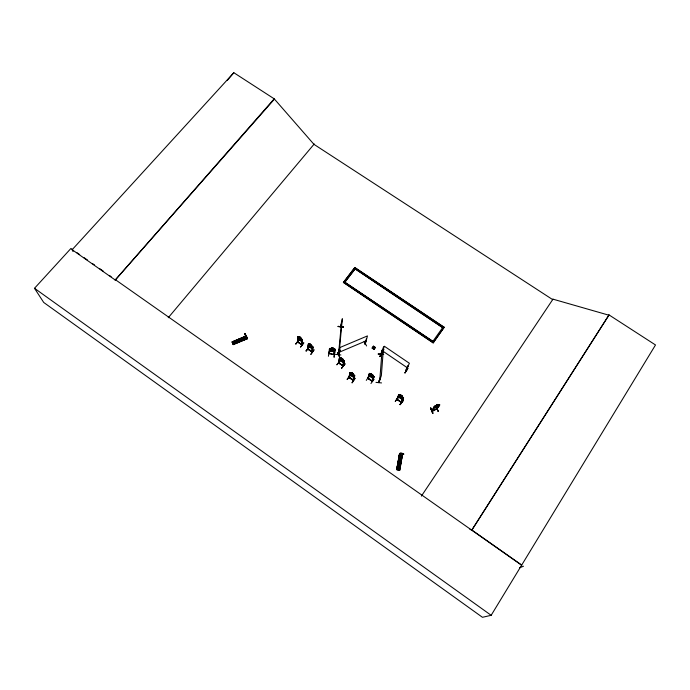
<?xml version="1.0" encoding="UTF-8"?>
<svg xmlns="http://www.w3.org/2000/svg" width="690" height="690" viewBox="0 0 690 690"><rect width="100%" height="100%" fill="white"/><g stroke="black" fill="none" stroke-linecap="round" stroke-linejoin="round"><path stroke-width="1.03" d="M378.206 353.996L383.718 354.306M399.381 464.154L398.751 463.24M365.346 343.43L364.829 344.008L365.596 340.834M298.986 339.635L295.958 343.93M297.545 342.059L297.985 336.513L302.487 339.618L302.03 345.095L297.545 341.817L297.994 342.128M301.866 341.524L298.33 339.161L297.985 336.513M298.123 342.119L302.142 344.948L298.158 341.981M298.39 337.255L297.864 337.125L298.39 337.255L297.916 342.292M374.058 348.648L374.239 346.518L373.092 347.07L372.85 347.967L373.549 348.64L374.739 348.002L374.282 346.587L374.739 348.002M299.219 339.808L295.725 343.862M299.538 336.72L299.46 338.73L300.857 339.696L300.987 337.746L299.538 336.72L300.961 338.419M299.831 337.048L300.728 337.669M303.755 342.835L300.461 347.148L303.781 342.939M343.473 327.12L338.005 326.56M380.207 378.249C381.113 376.619 377.611 384.097 378.957 382.174M382.363 350.149L382.588 349.683L380.811 354.902M381.553 382.924L375.99 382.389M302.039 339.773L302.453 340.058L302.039 339.773L301.608 344.836M378.198 354.056L380.966 354.048M380.44 377.784L378.681 382.415M380.837 354.255L380.811 354.841L383.554 346.76L381.363 375.576L378.87 382.648L378.965 381.898M380.811 354.617L381.096 354.168L381.035 354.815M379.802 379.983L381.975 351.546M340.886 354.971L335.375 354.332M343.465 327.181L338.022 326.353L343.482 327.051M406.289 370.366C404.788 371.763 408.031 367.347 408.057 366.2M244.726 333.719C245.131 332.157 246.847 337.807 246.002 338.419M309.241 346.708L305.972 350.951L309.465 346.768M338.272 354.66L338.971 349.433M338.298 354.013L338.29 354.436M340.877 326.844L340.558 327.457L340.826 326.922M341.559 321.868L340.584 327.474L340.67 326.715M246.192 336.358L246.106 338.376L244.829 333.667M307.921 348.752L312.372 351.986L307.809 349.149L308.396 344.155L308.361 349.244L308.81 344.439M338.764 351.805L341.386 323.903M401.002 401.968L402.977 397.94L403.409 398.234L401.451 402.468M309.482 346.777L306.222 351.124M397.423 399.208L396.793 399.294L401.416 402.477L403.555 397.854L399.527 394.853L400.545 395.646M310.043 343.982L309.862 345.897L311.259 346.863L311.371 345.75L309.965 344.784M310.284 344.258L311.19 344.879M434.381 406.807L434.778 406.453L431.983 410.766L437.055 408.558M432.613 410.429L434.778 406.453M311.354 345.604L310 343.93L311.449 345.569M310.983 354.41L313.993 349.89M308.43 343.793L308.947 343.939L308.378 343.749L307.783 349.106L312.234 352.167L312.88 347.251L312.354 347.113L311.82 351.917M311.88 351.935L312.466 346.966M312.251 351.995L308.421 349.071M373.514 376.68L373.937 376.964L373.514 376.68L371.927 381.139L372.531 381.078L372.359 381.501L374.049 376.568L370.013 373.635L372.755 374.774L372.548 375.369L373.592 376.085M312.673 348.424L312.88 346.794L308.965 343.862M312.372 352.012L312.932 346.82L312.475 346.277M368.426 378.284L368.27 378.689L368.124 378.042M348.89 377.257L350.158 372.471L354.712 375.688L354.306 375.11M349.433 377.378L349.002 377.111M342.689 365.605L343.163 366.088L344.293 360.93L340.308 357.955M343.31 365.778L338.635 362.785L343.111 366.054L344.241 360.896M338.747 362.63C339.549 365.329 337.539 356.859 340.325 357.989M338.98 363.276L343.172 365.933M333.443 348.243L331.614 347.898L333.443 348.243C332.916 349.589 336.789 348.459 334.788 350.891M333.736 354.16L333.856 354.125M334.572 349.796L335.099 349.692L334.572 349.796L333.736 354.522L334.598 349.614M334.202 357.161L334.693 351.909M334.857 350.848L334.141 351.374L334.797 350.839M333.986 357.127L334.728 351.814M329.225 350.969L328.406 356.273M329.639 348.476L331.511 348.493L330.622 348.579L330.441 349.683L332.977 350.555L333.969 350.227L334.158 349.123L333.279 348.786M329.923 350.684C341.119 351.245 326.931 352.935 329.647 348.424L328.863 353.547M330.113 349.114L329.639 348.855L330.113 349.114L329.277 353.892L330.139 348.933M330.32 348.372L335.133 349.33M331.666 347.933L331.355 349.821L333.054 350.089L333.244 348.985L330.846 348.692L331.89 349.554L330.57 350.063L332.235 349.735L333.744 350.529L332.649 349.666L333.926 349.192L332.313 349.476L331.476 348.812M331.959 348.079L333.063 348.243M343.404 282.477L354.85 267.513L444.188 327.25L433.139 342.87L343.404 282.477L354.85 267.513M344.008 281.701L433.717 342.059M333.27 348.847L333.382 348.191M397.474 467.673L399.57 454.218L396.569 469.58M400.002 454.546L397.449 469.769L399.812 454.563M397.854 467.751L399.993 455.65M400.321 453.744L400.304 453.856A1.941 0.449 10.7 0 1 400.64 453.278A1.941 0.449 10.7 0 1 403.322 453.839A1.941 0.449 10.7 0 1 402.977 454.417L401.658 455.909L399.786 455.512L400.321 453.744A1.941 0.449 10.7 0 1 400.666 453.158A1.941 0.449 10.7 0 1 403.348 453.718A1.941 0.449 10.7 0 1 403.003 454.305L401.684 455.788L398.846 470.045M401.106 455.115L401.123 455.227M399.027 469.036L401.287 455.9M401.718 454.891L399.225 470.114M396.5 469.562L399.777 470.235L402.391 454.814L399.372 470.149L400.122 465.077M400.597 463.085L402.166 454.762M335.142 349.269L334.271 354.634L328.845 353.409L334.21 354.617M399.786 454.27L396.897 469.649L399.243 454.451M396.741 469.588L399.57 454.218M340.774 327.491L342.335 318.728L339.687 347.001L338.212 354.712L338.281 354.194M339.73 357.42L337.401 352.512L339.782 357.325M338.738 355.074L339.954 349.994L338.531 354.927L339.126 354.522M339.161 354.902L338.574 354.729L340.144 347.432L367.451 335.918L365.424 343.594M339.195 354.738L339.782 350.908M339.782 357.834L338.687 363.035M340.092 358.507L339.566 358.377L340.092 358.507L338.997 363.251M341.455 358.11L341.084 359.947L342.499 360.922L342.939 359.102L341.412 358.05L341.291 358.628M341.697 358.377L342.602 359.007M341.662 368.089L345.06 364.027M342.714 365.847L343.793 361.051L344.207 361.344L343.793 361.051M378.646 382.148L380.242 377.758M347.061 379.336L350.27 375.006M350.166 372.565L348.899 377.482L353.444 380.587L349.459 377.404M349.131 377.128L353.539 380.224M349.847 373.98L350.201 372.514M350.511 373.187L349.977 373.048L350.511 373.187L349.312 377.74L348.907 377.335M353.435 380.397L349.511 377.464M351.736 373.333L351.874 372.781L353.409 373.842L353.228 374.437M352.15 373.1L353.073 373.738M353.349 373.825L352.901 375.576L351.477 374.592L351.84 372.833L353.409 373.842M246.477 337.091L246.235 336.522L246.684 336.729M352.159 382.864L355.126 378.258L351.969 382.717M353.013 380.319L354.229 375.748L354.651 376.041L354.229 375.748M353.315 380.57L354.695 375.61L353.366 380.595M364.139 341.3L366.597 345.966M237.843 340.662L238.205 340.144M366.183 339.135L366.554 338.773L364.941 343.982M364.794 343.818L365.295 343.447M373.549 348.64L374.239 346.734L374.498 348.416M366.287 380.38L369.348 375.774L372.885 378.284M370.047 373.583L369.452 373.402L367.917 378.422M369.495 373.445L367.83 378.362L372.324 381.449M368.296 378.646L369.78 374.109L369.254 373.98L369.78 374.109M436.606 409.067L437.149 408.782M436.589 408.73L436.994 408.549M432.052 410.334C432.026 414.129 444.351 402.166 437.934 404.858M432.466 410.576L435.312 405.962L436.27 405.478M371.263 373.773L370.711 375.524L372.134 376.498L372.721 374.817M371.487 374.04L372.41 374.67M370.953 383.511L374.127 379.284M382.243 353.168C387.892 344.267 373.333 365.847 383.261 351.693M382.398 349.666L380.846 354.315M373.488 378.034L374.049 376.568M382.467 353.228L383.787 349.451C381.803 349.218 382.45 355.014 380.164 356.057M382.156 352.806L384.339 346.233L409.377 363.259L406.056 370.668M373.092 347.07L374.17 346.484L374.739 347.527M407.747 365.76L405.867 370.254M407.73 368.477L404.961 372.962L407.799 368.417M398.423 396.888L395.318 401.304M396.802 399.269L398.898 394.654L399.545 394.887M401.011 402.201L396.853 399.32L398.898 394.654M397.311 399.622L399.208 395.344L398.665 395.206L399.208 395.344M400.812 395.085L400.071 396.716L401.511 397.707L402.322 396.095L400.769 395.034L400.502 395.594L399.726 395.232L399.294 396.181L399.889 397.121L402.287 398.242L402.727 397.293L402.029 396.586L403.555 397.854M401.028 395.344L401.96 395.991M400.01 404.538L403.314 400.347L400.2 404.763M401.157 402.003L401.563 402.279M402.839 399.217L403.469 397.88M403.098 400.105L399.95 404.599L403.314 400.364M345.785 282.891L432.897 341.309M433.139 342.87L444.188 327.25M442.652 327.612L432.828 341.455M373.109 348.39L374.014 346.518M238.956 341.067L239.068 340.584M402.391 454.814L399.726 470.226M398.009 462.533L400.83 463.128M430.758 408.101L432.725 413.327L430.871 408.006M397.733 464.068L400.554 464.663M397.207 466.975L400.036 467.57M439.504 404.495L435.114 405.893L433.613 407.6L438.728 405.729L437.865 406.41M434.459 406.272L433.924 407.928M431.931 410.541L434.476 406.332M72.692 249.668L70.949 248.443L34.5 288.299L43.712 302.453L482.457 617.3L491.159 615.308L655.5 344.966L609.037 314.925L471.77 530.179L469.856 529.204M436.296 405.539L436.598 405.047M436.805 404.97L437.839 404.59M436.451 408.894L439.409 404.754L437.184 408.721M436.529 409.067L439.487 404.935M436.33 407.065L438.159 411.335L436.382 406.979M471.77 530.179L609.037 314.925M399.795 463.982L399.251 462.921M73.054 251.565L72.139 249.72L233.815 72.7L274.197 98.817L313.941 144.331L552.673 299.615L552.906 299.141L608.804 315.166M421.383 496.119L552.966 299.184L552.673 299.615M407.773 368.391L404.952 372.954M402.977 397.94L403.409 398.234M402.891 399.26L402.184 399.338M398.259 396.077L398.604 396.948L402.21 399.381L398.561 396.94M402.322 396.095L400.735 395.077M383.787 349.451L383.261 349.321M373.54 378.068L372.859 378.232M369.452 373.402L370.064 373.618M368.96 374.92L369.357 375.826M373.411 346.13L372.108 348.071L374.178 349.356M353.72 377.361L354.367 377.102L353.72 377.361L350.149 374.903L349.796 373.946L350.192 374.903L353.72 377.266M374.17 349.373L375.481 347.432L373.402 346.147M347.312 379.517L350.442 375.119M344.258 360.974L343.853 360.387M343.344 362.742L343.965 362.448L343.31 362.699M344.836 363.768L341.619 368.167L344.879 363.897M339.834 360.258L343.379 362.69M342.904 359.145L341.378 358.101M339.394 359.378L339.834 360.309L339.48 359.361M310.741 354.246L314.002 349.899M308.266 345.311L308.723 346.311C308.956 347.45 313.829 348.735 312.165 348.683M309.905 344.577L309.215 344.267L309.81 346.38L312.009 347.38L312.13 346.277L311.397 345.552M308.723 346.259L312.234 348.683M302.332 341.291L301.789 341.524M297.856 338.204L298.365 339.118M299.46 337.384L298.787 337.074L299.434 339.221L301.608 340.213L301.685 339.075L300.944 338.359M295.915 343.991L299.21 339.696M298.037 342.162L297.588 341.869M298.494 336.711L297.951 336.565M168.248 317.728L314.261 143.943M372.85 347.967L373.98 346.656L372.85 347.484M274.197 99.403L115.083 280.218L274.197 98.817M227.346 80.342L233.815 72.7M398.82 463.128L399.269 462.886M430.784 408.092L433.053 413.155M245.079 336.427L232.09 341.921L246.045 336.194M373.531 346.837L374.084 346.475M246.313 337.091L245.769 336.97M238.844 341.127L237.878 340.912M302.315 341.205L301.832 341.481L298.399 339.118M432.44 410.628L432.535 410.214M430.551 408.178L432.759 413.31M338.592 354.91L339.118 354.755M340.041 350.166L339.497 350.192M339.221 352.228L366.114 340.86M232.237 342.231L246.02 336.056L247.313 338.807M246.416 336.384L246.813 337.66L246.416 336.384L232.435 342.671M233.393 342.335L245.45 337.22M246.761 337.117L246.684 337.712M233.065 343.991L247.003 338.083L233.134 344.163M233.004 343.87L247.175 338.229L234.057 343.749M247.296 338.781L233.341 344.603M519.587 567.801L523.486 566.24M436.692 408.92L432.044 410.602M438.159 411.335L436.598 406.962M435.14 405.953L437.771 405.065L437.21 405.979L435.614 406.565C435.019 405.539 439.142 403.452 437.874 404.901L438.624 404.745C438.581 406.367 432.32 408.152 436.313 406.125L435.571 405.953L438.435 404.909L437.02 405.858L437.805 406.013L434.76 406.876M437.926 406.462L433.665 407.574M238.214 340.187L238.835 340.248M367.994 378.025L372.548 381.311M308.232 349.218L307.8 348.933M297.649 341.843L302.091 344.897M399.329 470.14L396.948 469.657M399.803 455.4L401.684 455.788M341.343 358.688L340.541 358.352L340.325 359.43L340.989 360.404L343.258 361.439L343.482 360.378L342.757 359.663M371.091 374.316L370.263 373.971L369.944 374.998L370.573 375.955L372.902 377.025L373.23 376.015L372.522 375.3M351.779 373.385L350.969 373.04L350.718 374.066L351.365 375.032L353.66 376.102L353.927 375.084L353.211 374.377M338.842 362.819L339.014 363.113M401.408 402.279L396.957 399.148M340.196 360.672L336.806 364.846L340.256 360.732M398.346 396.931L395.292 401.39M374.032 346.854L374.48 347.105M354.815 267.686L444.11 327.405M343.43 282.305L433.208 342.723M382.743 351.038L407.393 367.822M372.108 348.053L374.049 349.382M370.935 374.558L371.556 375.567L372.98 375.938L371.824 375.903L372.609 377.232L371.453 375.791L369.961 375.386L371.186 375.472L370.418 374.17L372.462 375.481M400.502 395.767L401.951 396.759M369.314 375.817L372.919 378.232M341.3 358.878L342.723 359.852M401.235 401.83L401.563 402.054M299.529 337.591L300.935 338.557M351.736 373.575L353.159 374.558M471.917 530.075L521.787 565.119M77.064 252.738L79.678 254.584M84.051 257.646L87.544 260.104M92.779 263.787L94.53 265.02M99.765 268.703L103.267 271.153M109.374 275.457L111.125 276.681M115.489 279.752L521.597 565.196M72.139 249.72L114.894 279.778M34.5 288.299L491.159 615.308M238.085 341.196L237.834 340.619M372.462 381.251L367.882 378.387M246.252 336.573L232.288 342.352M232.073 341.878L233.367 344.655M238.947 340.308L239.076 340.782M244.734 336.616L244.76 336.875M245.761 338.825L244.683 336.746M239.732 341.688L238.619 339.29M235.946 340.412L237.049 342.749M235.635 343.404L234.531 340.998M247.227 338.609L233.22 344.345L247.218 338.548L247.089 338.048M398.346 396.06L398.639 396.905M245.959 335.875L244.631 333.408M233.582 341.395L234.678 343.741M237.205 339.885L238.309 342.223M344.888 282.106L355.117 268.85L344.888 282.106M354.263 268.281L443.541 328.207L354.263 268.281M399.294 455.754L402.115 456.34L399.294 455.754M397.509 465.396L400.338 465.991L397.509 465.396M397.052 467.967L399.881 468.562L397.052 467.967M298.925 337.272L299.831 338.626L298.796 338.669L300.124 338.963L301.401 340.437L300.452 339.049L301.435 339.006L300.167 338.712L298.925 337.272M309.362 344.465L310.25 345.811L309.18 345.828L310.535 346.139L311.794 347.605L310.871 346.233L311.897 346.233L310.586 345.888L309.362 344.465M340.688 358.55L341.515 359.87L340.377 359.861L341.791 360.206L343.016 361.655L342.145 360.301L343.249 360.335L341.869 359.964L340.688 358.55M351.115 373.247L351.926 374.541L350.762 374.498L352.202 374.868L353.418 376.3L352.564 374.972L353.677 375.006L352.297 374.644L351.201 373.29M399.881 395.43L400.597 396.698L399.303 396.595L400.856 397.017L401.994 398.423L401.235 397.13L402.477 397.216L400.985 396.81L399.881 395.43"/></g></svg>
